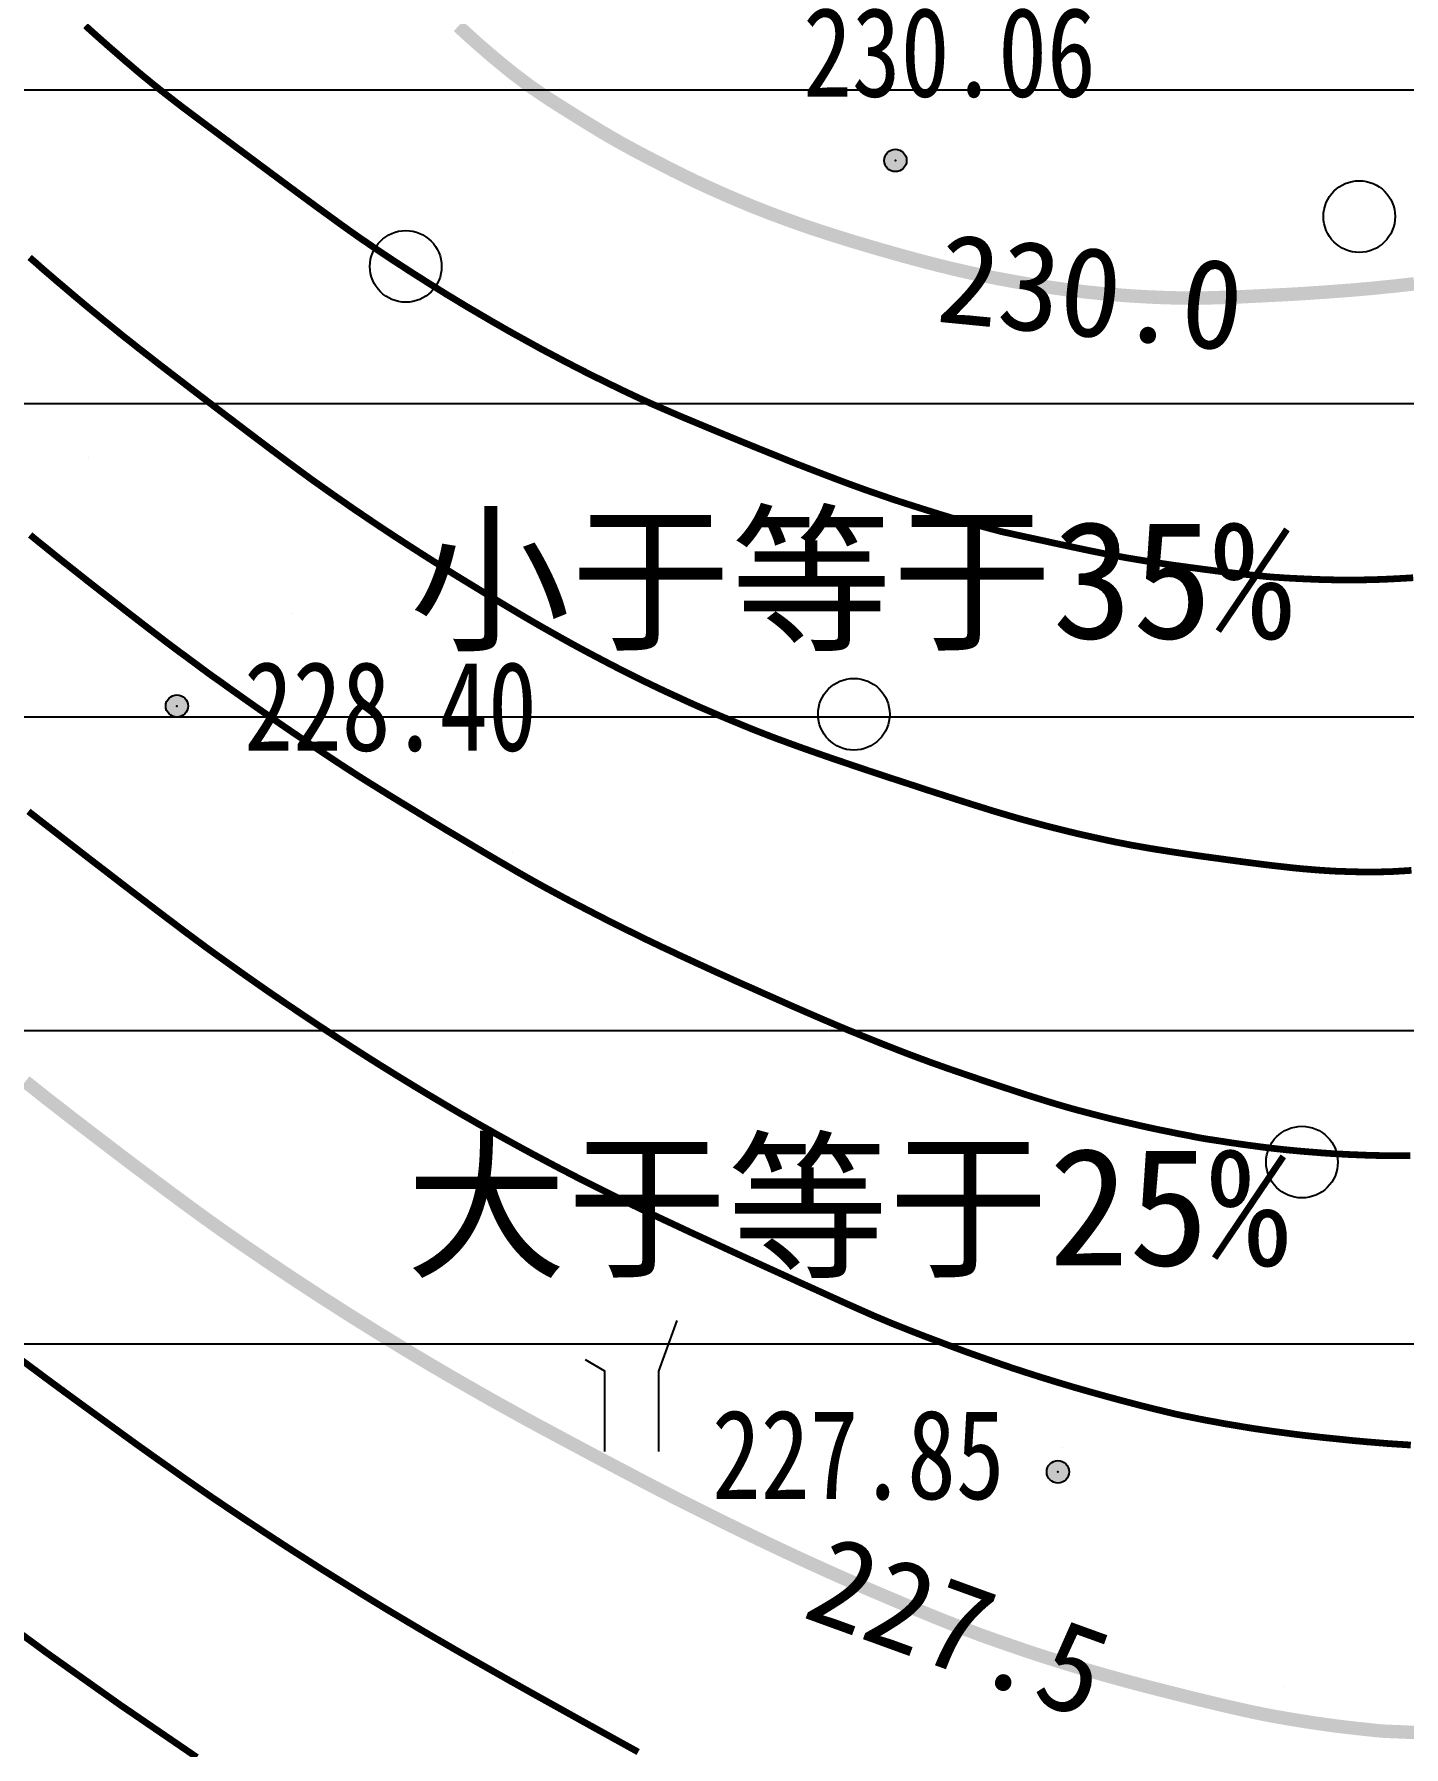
# Model space of a CAD drawing. Extents: x 36524600 to 36525730, y 2746759 to 2747713.
# Drawn here: x 36525118.61 to 36525133.89, y 2747277.23 to 2747296.35 of the extents above; entities that cross this region are included whole.
import ezdxf
from ezdxf.enums import TextEntityAlignment as Align

# ---------------------------------------------------------------- set-up
doc = ezdxf.new("R2010")
doc.units = 0
doc.header["$LTSCALE"] = 1000
doc.header["$MEASUREMENT"] = 0
for name, color, linetype in [('DGX', 251, 'Continuous'), ('GCD', 252, 'Continuous'), ('PP-DX-PT', 251, 'Continuous'), ('PUB_TAB', 7, 'Continuous'), ('ZBTZ', 3, 'Continuous')]:
    doc.layers.add(name, color=color, linetype=linetype)
doc.styles.add('正等线体', font='宋体.shx', dxfattribs={"bigfont": '@@gbcbig.shx'})
doc.styles.add('黑体', font='simhei.ttf')
doc.linetypes.add('1161', pattern='A,0,[149,AAA.SHX,S=0.15,R=0,X=0,Y=0],-1.6', length=1.6)

# ---------------------------------------------------------------- blocks, each defined once
blk = doc.blocks.new('gc326')
blk.add_circle((0, 0), 0.8)
blk = doc.blocks.new('gc200')
h = blk.add_hatch(color=256)
edge = h.paths.add_edge_path()
edge.add_arc((0, 0), 0.25, 0, 360)
blk.add_circle((0, 0), 0.25)
blk = doc.blocks.new('gc246')
at = {"flags": 128}
for points in [[(1.217, 3.347), (0.807, 2.219), (0.807, 0.419)], [(-0.393, 0.419), (-0.393, 2.219), (-0.826, 2.469)]]:
    blk.add_lwpolyline(points, dxfattribs=at)
blk = doc.blocks.new('dxt')
at = {"layer": 'DGX', "color": 253, "linetype": 'Continuous', "flags": 128}
for points, const_width in [([(36525120.422, 2747277.113), (36525119.575, 2747277.692), (36525118.76, 2747278.27), (36525117.976, 2747278.847)], 0.075), ([(36525118.435, 2747281.57), (36525118.588, 2747281.457), (36525118.753, 2747281.334), (36525118.932, 2747281.202), (36525119.125, 2747281.061), (36525119.331, 2747280.911), (36525119.54, 2747280.759), (36525119.74, 2747280.614), (36525119.932, 2747280.477), (36525120.116, 2747280.347), (36525120.291, 2747280.223), (36525120.458, 2747280.107), (36525120.616, 2747279.998), (36525120.766, 2747279.897), (36525120.912, 2747279.799), (36525121.059, 2747279.702), (36525121.206, 2747279.605), (36525121.353, 2747279.509), (36525121.501, 2747279.413), (36525121.649, 2747279.319), (36525121.797, 2747279.224), (36525121.946, 2747279.131), (36525122.096, 2747279.038), (36525122.245, 2747278.945), (36525122.395, 2747278.853), (36525122.545, 2747278.762), (36525122.696, 2747278.672), (36525122.847, 2747278.582), (36525122.999, 2747278.492), (36525123.151, 2747278.404), (36525123.313, 2747278.31), (36525123.497, 2747278.205), (36525123.701, 2747278.089), (36525123.927, 2747277.961), (36525124.173, 2747277.823), (36525124.441, 2747277.674), (36525124.73, 2747277.513), (36525125.039, 2747277.342), (36525125.346, 2747277.172)], 0.075), ([(36525118.508, 2747284.657), (36525118.62, 2747284.568), (36525118.744, 2747284.469), (36525118.881, 2747284.363), (36525119.03, 2747284.247), (36525119.191, 2747284.123), (36525119.365, 2747283.99), (36525119.551, 2747283.848), (36525119.737, 2747283.707), (36525119.912, 2747283.576), (36525120.075, 2747283.454), (36525120.226, 2747283.342), (36525120.366, 2747283.239), (36525120.494, 2747283.146), (36525120.611, 2747283.062), (36525120.715, 2747282.988), (36525120.814, 2747282.919), (36525120.913, 2747282.85), (36525121.013, 2747282.782), (36525121.113, 2747282.714), (36525121.212, 2747282.646), (36525121.313, 2747282.579), (36525121.413, 2747282.512), (36525121.513, 2747282.445), (36525121.614, 2747282.379), (36525121.715, 2747282.313), (36525121.816, 2747282.247), (36525121.918, 2747282.182), (36525122.019, 2747282.117), (36525122.121, 2747282.052), (36525122.223, 2747281.988), (36525122.326, 2747281.924), (36525122.428, 2747281.86), (36525122.531, 2747281.797), (36525122.634, 2747281.734), (36525122.737, 2747281.671), (36525122.84, 2747281.609), (36525122.944, 2747281.547), (36525123.048, 2747281.485), (36525123.152, 2747281.424), (36525123.256, 2747281.363), (36525123.36, 2747281.303), (36525123.465, 2747281.243), (36525123.57, 2747281.183), (36525123.675, 2747281.123), (36525123.78, 2747281.064), (36525123.885, 2747281.006), (36525123.991, 2747280.947), (36525124.102, 2747280.886), (36525124.223, 2747280.82), (36525124.356, 2747280.749), (36525124.499, 2747280.672), (36525124.652, 2747280.59), (36525124.817, 2747280.502), (36525124.991, 2747280.41), (36525125.177, 2747280.312), (36525125.367, 2747280.212), (36525125.555, 2747280.114), (36525125.742, 2747280.018), (36525125.927, 2747279.924), (36525126.111, 2747279.832), (36525126.293, 2747279.742), (36525126.473, 2747279.653), (36525126.652, 2747279.567), (36525126.83, 2747279.482), (36525127.008, 2747279.398), (36525127.187, 2747279.315), (36525127.367, 2747279.233), (36525127.547, 2747279.152), (36525127.727, 2747279.072), (36525127.908, 2747278.993), (36525128.089, 2747278.916), (36525128.265, 2747278.841), (36525128.43, 2747278.772), (36525128.584, 2747278.708), (36525128.726, 2747278.65), (36525128.858, 2747278.598), (36525128.978, 2747278.55), (36525129.087, 2747278.509), (36525129.185, 2747278.472), (36525129.278, 2747278.439), (36525129.371, 2747278.406), (36525129.464, 2747278.374), (36525129.557, 2747278.342), (36525129.65, 2747278.31), (36525129.743, 2747278.279), (36525129.837, 2747278.248), (36525129.931, 2747278.218), (36525130.024, 2747278.189), (36525130.118, 2747278.159), (36525130.213, 2747278.131), (36525130.307, 2747278.102), (36525130.401, 2747278.074), (36525130.496, 2747278.047), (36525130.59, 2747278.02), (36525130.685, 2747277.994), (36525130.782, 2747277.967), (36525130.883, 2747277.94), (36525130.988, 2747277.912), (36525131.097, 2747277.884), (36525131.211, 2747277.855), (36525131.328, 2747277.825), (36525131.449, 2747277.795), (36525131.575, 2747277.764), (36525131.699, 2747277.734), (36525131.814, 2747277.706), (36525131.922, 2747277.681), (36525132.022, 2747277.658), (36525132.114, 2747277.637), (36525132.198, 2747277.619), (36525132.275, 2747277.603), (36525132.343, 2747277.589), (36525132.408, 2747277.577), (36525132.472, 2747277.565), (36525132.537, 2747277.554), (36525132.602, 2747277.542), (36525132.666, 2747277.532), (36525132.731, 2747277.521), (36525132.796, 2747277.511), (36525132.861, 2747277.501), (36525132.926, 2747277.491), (36525132.991, 2747277.482), (36525133.056, 2747277.473), (36525133.121, 2747277.464), (36525133.186, 2747277.456), (36525133.251, 2747277.448), (36525133.317, 2747277.441), (36525133.382, 2747277.433), (36525133.443, 2747277.427), (36525133.496, 2747277.421), (36525133.541, 2747277.416), (36525133.578, 2747277.412), (36525133.607, 2747277.409), (36525133.627, 2747277.407), (36525133.64, 2747277.405), (36525133.644, 2747277.405), (36525133.653, 2747277.405), (36525133.677, 2747277.404), (36525133.718, 2747277.402), (36525133.776, 2747277.4), (36525133.85, 2747277.397), (36525133.94, 2747277.393), (36525134.046, 2747277.389)], 0.15), ([(36525118.543, 2747287.674), (36525118.687, 2747287.561), (36525118.847, 2747287.437), (36525119.022, 2747287.301), (36525119.213, 2747287.153), (36525119.42, 2747286.994), (36525119.626, 2747286.835), (36525119.818, 2747286.688), (36525119.994, 2747286.554), (36525120.155, 2747286.432), (36525120.302, 2747286.321), (36525120.433, 2747286.224), (36525120.549, 2747286.138), (36525120.65, 2747286.065), (36525120.744, 2747285.998), (36525120.838, 2747285.931), (36525120.932, 2747285.864), (36525121.026, 2747285.798), (36525121.12, 2747285.732), (36525121.215, 2747285.666), (36525121.31, 2747285.601), (36525121.405, 2747285.536), (36525121.501, 2747285.472), (36525121.596, 2747285.407), (36525121.692, 2747285.343), (36525121.788, 2747285.279), (36525121.884, 2747285.216), (36525121.98, 2747285.153), (36525122.077, 2747285.09), (36525122.174, 2747285.027), (36525122.271, 2747284.965), (36525122.368, 2747284.903), (36525122.465, 2747284.842), (36525122.563, 2747284.781), (36525122.661, 2747284.72), (36525122.759, 2747284.66), (36525122.857, 2747284.6), (36525122.956, 2747284.54), (36525123.055, 2747284.481), (36525123.154, 2747284.422), (36525123.253, 2747284.363), (36525123.352, 2747284.305), (36525123.452, 2747284.248), (36525123.552, 2747284.19), (36525123.652, 2747284.134), (36525123.752, 2747284.077), (36525123.853, 2747284.021), (36525123.954, 2747283.965), (36525124.055, 2747283.91), (36525124.156, 2747283.855), (36525124.257, 2747283.801), (36525124.359, 2747283.747), (36525124.461, 2747283.693), (36525124.563, 2747283.64), (36525124.665, 2747283.587), (36525124.768, 2747283.535), (36525124.871, 2747283.483), (36525124.974, 2747283.431), (36525125.077, 2747283.38), (36525125.18, 2747283.33), (36525125.284, 2747283.279), (36525125.388, 2747283.229), (36525125.5, 2747283.176), (36525125.628, 2747283.116), (36525125.771, 2747283.049), (36525125.931, 2747282.974), (36525126.107, 2747282.893), (36525126.299, 2747282.804), (36525126.507, 2747282.708), (36525126.732, 2747282.605), (36525126.954, 2747282.504), (36525127.158, 2747282.41), (36525127.344, 2747282.326), (36525127.511, 2747282.25), (36525127.659, 2747282.183), (36525127.789, 2747282.125), (36525127.9, 2747282.076), (36525127.992, 2747282.035), (36525128.081, 2747281.998), (36525128.18, 2747281.956), (36525128.291, 2747281.912), (36525128.412, 2747281.864), (36525128.544, 2747281.813), (36525128.687, 2747281.759), (36525128.841, 2747281.701), (36525129.005, 2747281.64), (36525129.176, 2747281.579), (36525129.347, 2747281.519), (36525129.518, 2747281.46), (36525129.69, 2747281.404), (36525129.863, 2747281.349), (36525130.036, 2747281.296), (36525130.21, 2747281.244), (36525130.384, 2747281.194), (36525130.553, 2747281.147), (36525130.711, 2747281.104), (36525130.859, 2747281.065), (36525130.996, 2747281.029), (36525131.122, 2747280.998), (36525131.238, 2747280.97), (36525131.342, 2747280.945), (36525131.436, 2747280.925), (36525131.525, 2747280.907), (36525131.614, 2747280.889), (36525131.703, 2747280.872), (36525131.792, 2747280.856), (36525131.881, 2747280.839), (36525131.97, 2747280.824), (36525132.06, 2747280.809), (36525132.149, 2747280.794), (36525132.238, 2747280.78), (36525132.328, 2747280.767), (36525132.418, 2747280.754), (36525132.507, 2747280.742), (36525132.597, 2747280.73), (36525132.687, 2747280.718), (36525132.777, 2747280.707), (36525132.867, 2747280.697), (36525132.955, 2747280.687), (36525133.04, 2747280.678), (36525133.121, 2747280.67), (36525133.199, 2747280.662), (36525133.273, 2747280.654), (36525133.344, 2747280.647), (36525133.412, 2747280.641), (36525133.476, 2747280.635), (36525133.538, 2747280.63), (36525133.599, 2747280.625), (36525133.661, 2747280.62), (36525133.723, 2747280.615), (36525133.784, 2747280.611), (36525133.845, 2747280.607), (36525133.906, 2747280.603), (36525133.967, 2747280.599)], 0.075), ([(36525118.562, 2747290.76), (36525118.656, 2747290.683), (36525118.758, 2747290.601), (36525118.866, 2747290.513), (36525118.982, 2747290.421), (36525119.106, 2747290.323), (36525119.236, 2747290.22), (36525119.374, 2747290.112), (36525119.511, 2747290.005), (36525119.639, 2747289.905), (36525119.759, 2747289.812), (36525119.87, 2747289.726), (36525119.972, 2747289.648), (36525120.066, 2747289.576), (36525120.151, 2747289.512), (36525120.227, 2747289.455), (36525120.296, 2747289.405), (36525120.356, 2747289.36), (36525120.408, 2747289.322), (36525120.452, 2747289.289), (36525120.488, 2747289.262), (36525120.516, 2747289.242), (36525120.536, 2747289.227), (36525120.548, 2747289.218), (36525120.56, 2747289.209), (36525120.581, 2747289.194), (36525120.61, 2747289.173), (36525120.649, 2747289.146), (36525120.696, 2747289.113), (36525120.751, 2747289.073), (36525120.815, 2747289.027), (36525120.888, 2747288.976), (36525120.965, 2747288.921), (36525121.043, 2747288.866), (36525121.12, 2747288.812), (36525121.198, 2747288.758), (36525121.276, 2747288.704), (36525121.353, 2747288.65), (36525121.432, 2747288.596), (36525121.51, 2747288.543), (36525121.588, 2747288.49), (36525121.667, 2747288.437), (36525121.745, 2747288.384), (36525121.824, 2747288.332), (36525121.903, 2747288.279), (36525121.982, 2747288.227), (36525122.061, 2747288.175), (36525122.14, 2747288.124), (36525122.226, 2747288.068), (36525122.326, 2747288.005), (36525122.439, 2747287.935), (36525122.566, 2747287.856), (36525122.706, 2747287.77), (36525122.859, 2747287.677), (36525123.026, 2747287.575), (36525123.206, 2747287.466), (36525123.388, 2747287.358), (36525123.557, 2747287.257), (36525123.714, 2747287.164), (36525123.86, 2747287.079), (36525123.993, 2747287.001), (36525124.114, 2747286.932), (36525124.224, 2747286.87), (36525124.322, 2747286.816), (36525124.413, 2747286.767), (36525124.505, 2747286.717), (36525124.597, 2747286.668), (36525124.69, 2747286.62), (36525124.782, 2747286.572), (36525124.875, 2747286.524), (36525124.968, 2747286.476), (36525125.061, 2747286.429), (36525125.154, 2747286.382), (36525125.248, 2747286.336), (36525125.341, 2747286.29), (36525125.435, 2747286.244), (36525125.529, 2747286.199), (36525125.623, 2747286.154), (36525125.718, 2747286.11), (36525125.812, 2747286.065), (36525125.908, 2747286.021), (36525126.005, 2747285.976), (36525126.104, 2747285.931), (36525126.205, 2747285.884), (36525126.308, 2747285.838), (36525126.413, 2747285.79), (36525126.52, 2747285.742), (36525126.629, 2747285.694), (36525126.736, 2747285.646), (36525126.838, 2747285.601), (36525126.935, 2747285.558), (36525127.026, 2747285.517), (36525127.113, 2747285.479), (36525127.195, 2747285.443), (36525127.272, 2747285.41), (36525127.343, 2747285.379), (36525127.412, 2747285.349), (36525127.481, 2747285.32), (36525127.551, 2747285.29), (36525127.62, 2747285.261), (36525127.689, 2747285.232), (36525127.759, 2747285.204), (36525127.828, 2747285.175), (36525127.898, 2747285.147), (36525127.968, 2747285.119), (36525128.037, 2747285.091), (36525128.107, 2747285.063), (36525128.177, 2747285.036), (36525128.247, 2747285.008), (36525128.317, 2747284.981), (36525128.388, 2747284.954), (36525128.458, 2747284.928), (36525128.533, 2747284.9), (36525128.617, 2747284.869), (36525128.71, 2747284.836), (36525128.811, 2747284.8), (36525128.922, 2747284.762), (36525129.042, 2747284.721), (36525129.171, 2747284.677), (36525129.309, 2747284.631), (36525129.447, 2747284.585), (36525129.577, 2747284.542), (36525129.697, 2747284.503), (36525129.809, 2747284.468), (36525129.912, 2747284.436), (36525130.007, 2747284.407), (36525130.092, 2747284.382), (36525130.169, 2747284.36), (36525130.241, 2747284.34), (36525130.314, 2747284.321), (36525130.386, 2747284.302), (36525130.459, 2747284.283), (36525130.532, 2747284.264), (36525130.605, 2747284.246), (36525130.678, 2747284.228), (36525130.751, 2747284.211), (36525130.824, 2747284.194), (36525130.897, 2747284.177), (36525130.97, 2747284.16), (36525131.043, 2747284.144), (36525131.117, 2747284.128), (36525131.19, 2747284.113), (36525131.264, 2747284.098), (36525131.337, 2747284.083), (36525131.407, 2747284.069), (36525131.466, 2747284.058), (36525131.517, 2747284.048), (36525131.559, 2747284.039), (36525131.591, 2747284.033), (36525131.614, 2747284.028), (36525131.628, 2747284.026), (36525131.632, 2747284.025), (36525131.637, 2747284.024), (36525131.651, 2747284.022), (36525131.674, 2747284.018), (36525131.707, 2747284.013), (36525131.749, 2747284.007), (36525131.8, 2747283.999), (36525131.86, 2747283.99), (36525131.929, 2747283.979), (36525132.004, 2747283.968), (36525132.078, 2747283.957), (36525132.152, 2747283.947), (36525132.226, 2747283.937), (36525132.301, 2747283.927), (36525132.375, 2747283.918), (36525132.45, 2747283.909), (36525132.524, 2747283.901), (36525132.599, 2747283.893), (36525132.674, 2747283.886), (36525132.748, 2747283.879), (36525132.823, 2747283.873), (36525132.898, 2747283.867), (36525132.972, 2747283.861), (36525133.047, 2747283.856), (36525133.122, 2747283.851), (36525133.197, 2747283.847), (36525133.272, 2747283.843), (36525133.347, 2747283.84), (36525133.422, 2747283.837), (36525133.497, 2747283.834), (36525133.572, 2747283.832), (36525133.647, 2747283.831), (36525133.722, 2747283.83), (36525133.798, 2747283.829), (36525133.878, 2747283.829), (36525133.961, 2747283.829)], 0.075), ([(36525118.556, 2747293.858), (36525118.631, 2747293.793), (36525118.705, 2747293.727), (36525118.78, 2747293.663), (36525118.855, 2747293.598), (36525118.931, 2747293.534), (36525119.006, 2747293.47), (36525119.082, 2747293.406), (36525119.158, 2747293.342), (36525119.234, 2747293.279), (36525119.311, 2747293.216), (36525119.387, 2747293.153), (36525119.464, 2747293.091), (36525119.541, 2747293.028), (36525119.618, 2747292.966), (36525119.696, 2747292.905), (36525119.78, 2747292.838), (36525119.878, 2747292.762), (36525119.989, 2747292.675), (36525120.114, 2747292.579), (36525120.252, 2747292.473), (36525120.403, 2747292.357), (36525120.568, 2747292.231), (36525120.746, 2747292.095), (36525120.924, 2747291.96), (36525121.089, 2747291.835), (36525121.242, 2747291.72), (36525121.381, 2747291.616), (36525121.508, 2747291.522), (36525121.621, 2747291.439), (36525121.721, 2747291.366), (36525121.809, 2747291.304), (36525121.889, 2747291.247), (36525121.971, 2747291.19), (36525122.052, 2747291.134), (36525122.133, 2747291.077), (36525122.215, 2747291.021), (36525122.297, 2747290.966), (36525122.379, 2747290.91), (36525122.461, 2747290.855), (36525122.544, 2747290.8), (36525122.626, 2747290.746), (36525122.709, 2747290.692), (36525122.792, 2747290.638), (36525122.876, 2747290.584), (36525122.959, 2747290.531), (36525123.042, 2747290.478), (36525123.126, 2747290.425), (36525123.212, 2747290.371), (36525123.301, 2747290.315), (36525123.394, 2747290.258), (36525123.491, 2747290.199), (36525123.592, 2747290.137), (36525123.696, 2747290.074), (36525123.804, 2747290.009), (36525123.915, 2747289.942), (36525124.029, 2747289.874), (36525124.143, 2747289.807), (36525124.257, 2747289.741), (36525124.372, 2747289.676), (36525124.487, 2747289.611), (36525124.602, 2747289.547), (36525124.718, 2747289.484), (36525124.834, 2747289.422), (36525124.95, 2747289.361), (36525125.067, 2747289.3), (36525125.184, 2747289.24), (36525125.301, 2747289.181), (36525125.419, 2747289.123), (36525125.538, 2747289.066), (36525125.656, 2747289.01), (36525125.776, 2747288.955), (36525125.895, 2747288.9), (36525126.015, 2747288.846), (36525126.136, 2747288.794), (36525126.256, 2747288.742), (36525126.378, 2747288.691), (36525126.499, 2747288.641), (36525126.621, 2747288.591), (36525126.743, 2747288.543), (36525126.872, 2747288.493), (36525127.014, 2747288.441), (36525127.17, 2747288.384), (36525127.338, 2747288.325), (36525127.519, 2747288.262), (36525127.714, 2747288.196), (36525127.921, 2747288.126), (36525128.142, 2747288.053), (36525128.36, 2747287.982), (36525128.56, 2747287.916), (36525128.743, 2747287.857), (36525128.908, 2747287.804), (36525129.055, 2747287.757), (36525129.184, 2747287.717), (36525129.295, 2747287.682), (36525129.389, 2747287.654), (36525129.474, 2747287.629), (36525129.559, 2747287.604), (36525129.644, 2747287.58), (36525129.729, 2747287.557), (36525129.815, 2747287.534), (36525129.9, 2747287.511), (36525129.986, 2747287.489), (36525130.072, 2747287.468), (36525130.157, 2747287.447), (36525130.244, 2747287.426), (36525130.33, 2747287.406), (36525130.416, 2747287.387), (36525130.502, 2747287.368), (36525130.589, 2747287.349), (36525130.675, 2747287.331), (36525130.762, 2747287.314), (36525130.854, 2747287.296), (36525130.958, 2747287.278), (36525131.072, 2747287.258), (36525131.197, 2747287.238), (36525131.333, 2747287.217), (36525131.48, 2747287.195), (36525131.639, 2747287.172), (36525131.808, 2747287.149), (36525131.977, 2747287.126), (36525132.136, 2747287.105), (36525132.284, 2747287.086), (36525132.421, 2747287.069), (36525132.548, 2747287.055), (36525132.663, 2747287.042), (36525132.768, 2747287.032), (36525132.863, 2747287.024), (36525132.952, 2747287.017), (36525133.041, 2747287.011), (36525133.13, 2747287.006), (36525133.219, 2747287.003), (36525133.308, 2747287), (36525133.397, 2747286.998), (36525133.486, 2747286.997), (36525133.575, 2747286.997), (36525133.667, 2747286.999), (36525133.765, 2747287.002), (36525133.867, 2747287.008), (36525133.975, 2747287.015)], 0.075), ([(36525119.179, 2747296.445), (36525119.255, 2747296.376), (36525119.331, 2747296.308), (36525119.408, 2747296.24), (36525119.483, 2747296.174), (36525119.554, 2747296.113), (36525119.619, 2747296.056), (36525119.68, 2747296.004), (36525119.736, 2747295.956), (36525119.788, 2747295.912), (36525119.835, 2747295.873), (36525119.877, 2747295.839), (36525119.917, 2747295.806), (36525119.957, 2747295.774), (36525119.997, 2747295.742), (36525120.037, 2747295.71), (36525120.078, 2747295.678), (36525120.118, 2747295.647), (36525120.159, 2747295.615), (36525120.199, 2747295.584), (36525120.251, 2747295.544), (36525120.323, 2747295.49), (36525120.417, 2747295.419), (36525120.532, 2747295.333), (36525120.668, 2747295.232), (36525120.825, 2747295.115), (36525121.004, 2747294.982), (36525121.203, 2747294.834), (36525121.405, 2747294.684), (36525121.589, 2747294.548), (36525121.756, 2747294.425), (36525121.906, 2747294.316), (36525122.038, 2747294.22), (36525122.153, 2747294.138), (36525122.251, 2747294.069), (36525122.332, 2747294.014), (36525122.403, 2747293.965), (36525122.476, 2747293.916), (36525122.548, 2747293.868), (36525122.62, 2747293.82), (36525122.693, 2747293.773), (36525122.766, 2747293.725), (36525122.839, 2747293.678), (36525122.912, 2747293.632), (36525122.985, 2747293.585), (36525123.059, 2747293.539), (36525123.133, 2747293.493), (36525123.206, 2747293.447), (36525123.281, 2747293.402), (36525123.355, 2747293.357), (36525123.429, 2747293.312), (36525123.504, 2747293.268), (36525123.579, 2747293.224), (36525123.654, 2747293.18), (36525123.729, 2747293.136), (36525123.804, 2747293.093), (36525123.879, 2747293.05), (36525123.955, 2747293.007), (36525124.031, 2747292.965), (36525124.107, 2747292.923), (36525124.183, 2747292.881), (36525124.259, 2747292.839), (36525124.336, 2747292.798), (36525124.412, 2747292.758), (36525124.489, 2747292.717), (36525124.566, 2747292.677), (36525124.643, 2747292.637), (36525124.721, 2747292.597), (36525124.798, 2747292.558), (36525124.876, 2747292.519), (36525124.954, 2747292.481), (36525125.031, 2747292.443), (36525125.11, 2747292.405), (36525125.188, 2747292.367), (36525125.266, 2747292.33), (36525125.345, 2747292.293), (36525125.434, 2747292.252), (36525125.544, 2747292.203), (36525125.674, 2747292.147), (36525125.825, 2747292.082), (36525125.997, 2747292.01), (36525126.189, 2747291.93), (36525126.402, 2747291.842), (36525126.636, 2747291.746), (36525126.874, 2747291.65), (36525127.099, 2747291.559), (36525127.313, 2747291.476), (36525127.514, 2747291.399), (36525127.703, 2747291.328), (36525127.879, 2747291.264), (36525128.044, 2747291.207), (36525128.195, 2747291.155), (36525128.337, 2747291.109), (36525128.469, 2747291.067), (36525128.593, 2747291.028), (36525128.707, 2747290.992), (36525128.813, 2747290.96), (36525128.909, 2747290.931), (36525128.997, 2747290.906), (36525129.075, 2747290.884), (36525129.145, 2747290.865), (36525129.206, 2747290.849), (36525129.258, 2747290.835), (36525129.302, 2747290.823), (36525129.337, 2747290.814), (36525129.364, 2747290.806), (36525129.382, 2747290.802), (36525129.391, 2747290.799), (36525129.405, 2747290.796), (36525129.436, 2747290.789), (36525129.484, 2747290.779), (36525129.551, 2747290.764), (36525129.634, 2747290.746), (36525129.736, 2747290.724), (36525129.855, 2747290.698), (36525129.991, 2747290.668), (36525130.131, 2747290.638), (36525130.263, 2747290.61), (36525130.386, 2747290.584), (36525130.499, 2747290.561), (36525130.604, 2747290.54), (36525130.7, 2747290.522), (36525130.787, 2747290.506), (36525130.864, 2747290.493), (36525130.938, 2747290.481), (36525131.011, 2747290.469), (36525131.084, 2747290.457), (36525131.158, 2747290.446), (36525131.231, 2747290.435), (36525131.305, 2747290.424), (36525131.378, 2747290.414), (36525131.452, 2747290.404), (36525131.524, 2747290.394), (36525131.593, 2747290.385), (36525131.658, 2747290.376), (36525131.721, 2747290.368), (36525131.781, 2747290.36), (36525131.837, 2747290.353), (36525131.891, 2747290.347), (36525131.941, 2747290.34), (36525131.99, 2747290.335), (36525132.038, 2747290.329), (36525132.087, 2747290.324), (36525132.136, 2747290.318), (36525132.185, 2747290.313), (36525132.235, 2747290.308), (36525132.284, 2747290.303), (36525132.334, 2747290.298), (36525132.386, 2747290.293), (36525132.445, 2747290.288), (36525132.51, 2747290.284), (36525132.581, 2747290.279), (36525132.659, 2747290.275), (36525132.743, 2747290.271), (36525132.833, 2747290.267), (36525132.929, 2747290.263), (36525133.028, 2747290.26), (36525133.128, 2747290.258), (36525133.227, 2747290.257), (36525133.327, 2747290.257), (36525133.426, 2747290.258), (36525133.525, 2747290.26), (36525133.625, 2747290.263), (36525133.724, 2747290.267), (36525133.82, 2747290.272), (36525133.91, 2747290.277), (36525133.994, 2747290.282)], 0.075), ([(36525123.34, 2747296.44), (36525123.386, 2747296.397), (36525123.428, 2747296.358), (36525123.468, 2747296.322), (36525123.508, 2747296.286), (36525123.548, 2747296.25), (36525123.588, 2747296.215), (36525123.629, 2747296.18), (36525123.669, 2747296.145), (36525123.71, 2747296.11), (36525123.751, 2747296.076), (36525123.792, 2747296.041), (36525123.833, 2747296.008), (36525123.875, 2747295.974), (36525123.916, 2747295.94), (36525123.958, 2747295.907), (36525124.001, 2747295.875), (36525124.043, 2747295.842), (36525124.086, 2747295.81), (36525124.131, 2747295.776), (36525124.183, 2747295.74), (36525124.241, 2747295.7), (36525124.305, 2747295.657), (36525124.375, 2747295.611), (36525124.45, 2747295.563), (36525124.532, 2747295.511), (36525124.62, 2747295.456), (36525124.708, 2747295.401), (36525124.791, 2747295.35), (36525124.868, 2747295.303), (36525124.941, 2747295.259), (36525125.008, 2747295.219), (36525125.07, 2747295.183), (36525125.126, 2747295.151), (36525125.178, 2747295.122), (36525125.228, 2747295.095), (36525125.281, 2747295.066), (36525125.337, 2747295.036), (36525125.396, 2747295.005), (36525125.458, 2747294.972), (36525125.523, 2747294.939), (36525125.591, 2747294.904), (36525125.662, 2747294.867), (36525125.734, 2747294.83), (36525125.807, 2747294.794), (36525125.88, 2747294.758), (36525125.953, 2747294.723), (36525126.026, 2747294.688), (36525126.1, 2747294.654), (36525126.174, 2747294.62), (36525126.248, 2747294.587), (36525126.322, 2747294.554), (36525126.397, 2747294.522), (36525126.471, 2747294.49), (36525126.546, 2747294.459), (36525126.621, 2747294.428), (36525126.697, 2747294.398), (36525126.772, 2747294.368), (36525126.848, 2747294.339), (36525126.924, 2747294.311), (36525127, 2747294.283), (36525127.077, 2747294.255), (36525127.153, 2747294.228), (36525127.23, 2747294.201), (36525127.307, 2747294.175), (36525127.384, 2747294.15), (36525127.461, 2747294.125), (36525127.537, 2747294.101), (36525127.612, 2747294.077), (36525127.684, 2747294.055), (36525127.754, 2747294.033), (36525127.823, 2747294.013), (36525127.889, 2747293.993), (36525127.953, 2747293.974), (36525128.015, 2747293.956), (36525128.076, 2747293.938), (36525128.138, 2747293.921), (36525128.199, 2747293.903), (36525128.26, 2747293.886), (36525128.321, 2747293.869), (36525128.382, 2747293.853), (36525128.443, 2747293.836), (36525128.504, 2747293.82), (36525128.565, 2747293.803), (36525128.627, 2747293.788), (36525128.688, 2747293.772), (36525128.749, 2747293.757), (36525128.811, 2747293.742), (36525128.872, 2747293.727), (36525128.934, 2747293.713), (36525128.996, 2747293.699), (36525129.057, 2747293.685), (36525129.119, 2747293.672), (36525129.181, 2747293.659), (36525129.243, 2747293.646), (36525129.305, 2747293.633), (36525129.367, 2747293.621), (36525129.429, 2747293.61), (36525129.491, 2747293.598), (36525129.554, 2747293.587), (36525129.616, 2747293.576), (36525129.678, 2747293.565), (36525129.741, 2747293.555), (36525129.803, 2747293.545), (36525129.866, 2747293.536), (36525129.928, 2747293.526), (36525129.991, 2747293.517), (36525130.053, 2747293.509), (36525130.116, 2747293.5), (36525130.179, 2747293.492), (36525130.242, 2747293.485), (36525130.304, 2747293.477), (36525130.367, 2747293.47), (36525130.43, 2747293.464), (36525130.493, 2747293.457), (36525130.556, 2747293.451), (36525130.619, 2747293.446), (36525130.682, 2747293.441), (36525130.745, 2747293.436), (36525130.808, 2747293.431), (36525130.871, 2747293.427), (36525130.934, 2747293.423), (36525130.997, 2747293.42), (36525131.06, 2747293.416), (36525131.124, 2747293.414), (36525131.187, 2747293.411), (36525131.25, 2747293.409), (36525131.313, 2747293.407), (36525131.376, 2747293.406), (36525131.439, 2747293.405), (36525131.503, 2747293.404), (36525131.57, 2747293.404), (36525131.647, 2747293.405), (36525131.732, 2747293.407), (36525131.826, 2747293.41), (36525131.929, 2747293.413), (36525132.041, 2747293.417), (36525132.162, 2747293.423), (36525132.291, 2747293.429), (36525132.423, 2747293.436), (36525132.55, 2747293.442), (36525132.673, 2747293.449), (36525132.791, 2747293.456), (36525132.905, 2747293.464), (36525133.015, 2747293.471), (36525133.12, 2747293.479), (36525133.22, 2747293.486), (36525133.318, 2747293.494), (36525133.417, 2747293.503), (36525133.515, 2747293.511), (36525133.613, 2747293.521), (36525133.711, 2747293.531), (36525133.809, 2747293.541), (36525133.907, 2747293.552), (36525134.005, 2747293.563)], 0.15)]:
    blk.add_lwpolyline(points, dxfattribs=dict(at, const_width=const_width))
at = {"layer": 'PP-DX-PT', "color": 253, "linetype": 'Continuous'}
for p in [(36525128.216, 2747294.941, 230.06), (36525120.2, 2747288.85, 228.4), (36525130.03, 2747280.3, 227.85)]:
    blk.add_point(p, dxfattribs=at)
at = {"layer": 'PP-DX-PT', "color": 253}
for p in [(36525128.216, 2747294.941, 230.064), (36525120.2, 2747288.85, 228.403), (36525130.03, 2747280.3, 227.851)]:
    blk.add_point(p, dxfattribs=at)
at = {"layer": 'ZBTZ', "color": 253, "linetype": '1161', "elevation": 230.552, "flags": 128}
blk.add_lwpolyline([(36525120.41, 2747291.052, 0.00000223, 0.00000223, 0), (36525114.258, 2747294.004, 0.00000223, 0.00000223, 0), (36525111.455, 2747296.311, 0.00000223, 0.00000223, 0), (36525110.335, 2747296.733, 0.00000223, 0.00000223, 0), (36525109.001, 2747296.873, 0.00000223, 0.00000223, 0), (36525105.675, 2747296.162, 0.00000223, 0.00000223, 0), (36525101.033, 2747295.716, 0.00000223, 0.00000223, 0), (36525098.582, 2747296.603, 0.00000223, 0.00000223, 0), (36525097.413, 2747297.768, 0.00000223, 0.00000223, 0), (36525094.333, 2747302.438, 0.00000223, 0.00000223, 0), (36525093.036, 2747304.836, 0.00000223, 0.00000223, 0), (36525090.247, 2747311.617, 0.00000223, 0.00000223, 0), (36525089.693, 2747312.471, 0.00000223, 0.00000223, 0), (36525088.654, 2747313.232, 0.00000223, 0.00000223, 0), (36525085.566, 2747313.036, 0.00000223, 0.00000223, 0), (36525079.416, 2747315.763, 0.00000223, 0.00000223, 0), (36525077.494, 2747315.992, 0.00000223, 0.00000223, 0), (36525075.84, 2747315.616, 0.00000223, 0.00000223, 0), (36525073.07, 2747313.285, 0.00000223, 0.00000223, 0), (36525071.298, 2747313.034, 0.00000223, 0.00000223, 0), (36525068.083, 2747314.295, 0.00000223, 0.00000223, 0), (36525055.678, 2747322.757, 0.00000222, 0.00000222, 0)], format="xyseb", dxfattribs=at)
at = {"layer": 'ZBTZ', "color": 253, "linetype": '1161', "const_width": 0.00000222, "flags": 128}
for points, elevation in [([(36525127.112, 2747303.862), (36525120.41, 2747291.052)], 223.23), ([(36525149.095, 2747259.966), (36525120.41, 2747291.052)], 216.159)]:
    blk.add_lwpolyline(points, dxfattribs=dict(at, elevation=elevation))
at = {"layer": 'GCD', "color": 253, "linetype": 'Continuous'}
ref = blk.add_blockref('gc200', (36525128.216, 2747294.941, 230.064), dxfattribs=dict(at, xscale=0.5, yscale=0.5, zscale=0.5))
ref.add_attrib('height', '230.06', dxfattribs={"linetype": 'Continuous', "height": 1, "style": '正等线体', "width": 0.8}).set_placement((36525127.187, 2747296.152, 230.064), align=Align.MIDDLE_LEFT)
ref = blk.add_blockref('gc200', (36525120.2, 2747288.85, 228.403), dxfattribs=dict(at, xscale=0.5, yscale=0.5, zscale=0.5))
ref.add_attrib('height', '228.40', dxfattribs={"linetype": 'Continuous', "height": 1, "style": '正等线体', "width": 0.8}).set_placement((36525120.95, 2747288.85, 228.403), align=Align.MIDDLE_LEFT)
ref = blk.add_blockref('gc200', (36525130.03, 2747280.3, 227.851), dxfattribs=dict(at, xscale=0.5, yscale=0.5, zscale=0.5))
ref.add_attrib('height', '227.85', dxfattribs={"linetype": 'Continuous', "height": 1, "style": '正等线体', "width": 0.8}).set_placement((36525126.17, 2747280.495, 227.851), align=Align.MIDDLE_LEFT)
at = {"layer": 'ZBTZ', "color": 253, "linetype": 'Continuous', "xscale": 0.5, "yscale": 0.5}
for name, p in [('gc326', (36525133.392, 2747294.314, 247.879)), ('gc326', (36525122.753, 2747293.758, 244.394)), ('gc326', (36525127.753, 2747288.758, 244.498)), ('gc326', (36525132.753, 2747283.758, 244.583)), ('gc246', (36525125.17, 2747280.316))]:
    blk.add_blockref(name, p, dxfattribs=at)
at = {"layer": 'DGX', "color": 253, "linetype": 'Continuous', "style": '正等线体'}
for s, rotation, p in [('230.0', 354.423, (36525130.397, 2747293.467, 230)), ('227.5', 340.0511, (36525128.921, 2747278.568, 227.5))]:
    blk.add_text(s, height=1, rotation=rotation, dxfattribs=at).set_placement(p, align=Align.MIDDLE)

msp = doc.modelspace()

# ---------------------------------------------------------------- linework, layer by layer
at = {"layer": 'PUB_TAB'}
for points in [[(36525069.009, 2747295.729), (36525146.767, 2747295.729)], [(36525069.009, 2747292.229), (36525146.767, 2747292.229)], [(36525069.009, 2747288.729), (36525146.767, 2747288.729)], [(36525069.009, 2747285.229), (36525146.767, 2747285.229)], [(36525069.009, 2747281.729), (36525146.767, 2747281.729)]]:
    msp.add_lwpolyline(points, dxfattribs=at)

# ---------------------------------------------------------------- block references
msp.add_blockref('dxt', (0, 0))

# ---------------------------------------------------------------- texts
at = {"layer": 'PUB_TAB', "style": '黑体'}
for s, p in [('小于等于35%', (36525122.797, 2747289.604)), ('大于等于25%', (36525122.756, 2747282.604))]:
    msp.add_text(s, height=1.3143, dxfattribs=at).set_placement(p)

doc.saveas('drawing.dxf')
